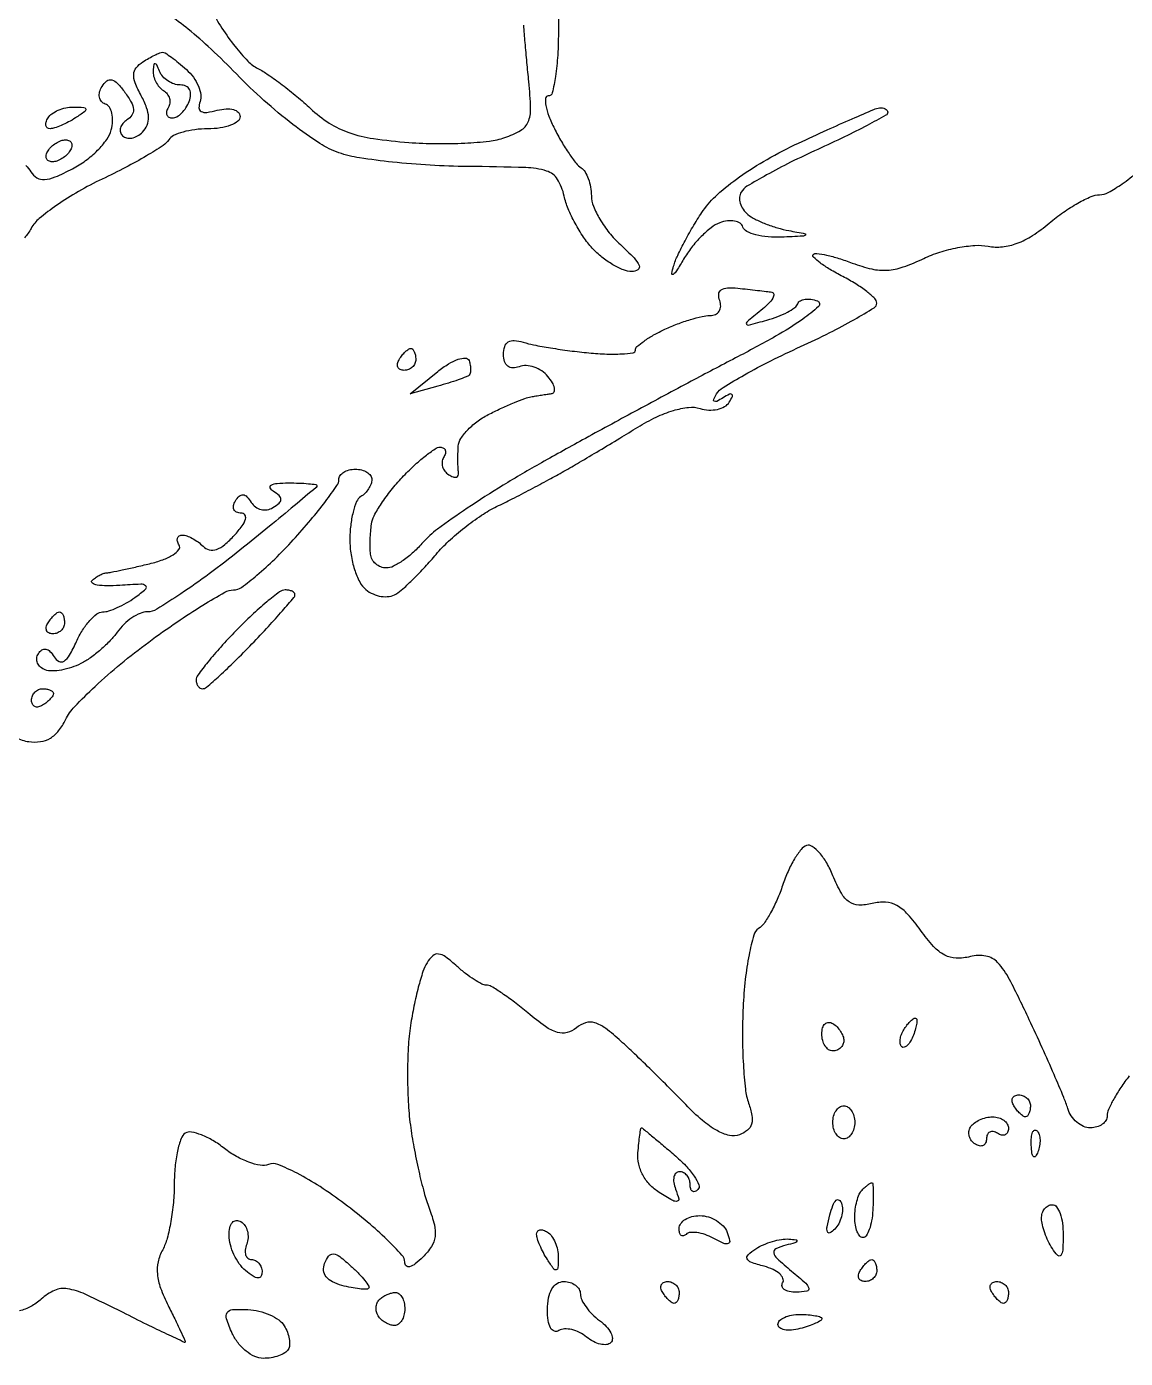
# Model space of a CAD drawing. Extents: x 0 to 102, y 0 to 135.
# Drawn here: x 29.15 to 37.62, y 46.61 to 56.88 of the extents above; entities that cross this region are included whole.
import ezdxf

# ---------------------------------------------------------------- set-up
doc = ezdxf.new("R2010")
doc.units = 0
doc.header["$MEASUREMENT"] = 0

msp = doc.modelspace()

# ---------------------------------------------------------------- linework, layer by layer
for points in [[(33.256031, 57.120013, 0.01551), (33.2478, 56.854737, -0.014361), (33.242171, 56.658784, -0.023558), (33.224853, 56.493747, -0.02012), (33.200405, 56.367906, -0.347749), (33.169684, 56.3436, 0.384915), (33.149082, 56.324981, 0.072095), (33.151461, 56.26954, 0.045471), (33.174641, 56.188224, 0.023544), (33.217341, 56.091482, 0.015837), (33.271308, 55.991371, 0.01793), (33.329446, 55.899037, 0.017399), (33.384019, 55.824594, 0.087683), (33.422357, 55.790389, -0.118846), (33.452777, 55.759678, -0.048603), (33.478322, 55.706378, -0.044466), (33.495736, 55.641161, -0.043039), (33.5016, 55.573168, 0.097306), (33.517137, 55.494087, 0.037352), (33.567357, 55.393402, 0.035226), (33.639793, 55.289266, 0.036317), (33.725454, 55.19746, -0.013033), (33.830483, 55.094906, -0.092893), (33.869619, 55.035946, -0.361354), (33.860001, 55.004037, -0.147182), (33.813349, 54.99, -0.09707), (33.749404, 55.002532, -0.037196), (33.667895, 55.043061, -0.03509), (33.583537, 55.101511, -0.036187), (33.509107, 55.170632, -0.038452), (33.441102, 55.255915, -0.025353), (33.375981, 55.363187, -0.025525), (33.322973, 55.474665, -0.044177), (33.292229, 55.572482, 0.084572), (33.240239, 55.700791, 0.182146), (33.157043, 55.764927, 0.067012), (32.995487, 55.791425, 0.004983), (32.547768, 55.799836, -0.012325), (32.259635, 55.809483, -0.011949), (31.969332, 55.833345, -0.01194), (31.715165, 55.866519, -0.042515), (31.5558, 55.90529, -0.06447), (31.408581, 55.976838, -0.018603), (31.202037, 56.123778, -0.018254), (30.977847, 56.309586, -0.017773), (30.765734, 56.512851, 0.0117), (30.570829, 56.704222, 0.018527), (30.394228, 56.857804, 0.013056), (30.245345, 56.971606, 0.303894)], [(30.566582, 57.015622, 0.022661), (30.654732, 56.865512, 0.023229), (30.755431, 56.725276, 0.023761), (30.853846, 56.612319, 0.083899), (30.930831, 56.5551, -0.03263), (31.010898, 56.507432, -0.011766), (31.11835, 56.429782, -0.011612), (31.232411, 56.338949, -0.013526), (31.336335, 56.247287, 0.045069), (31.481678, 56.134542, 0.05936), (31.632536, 56.061463, 0.04702), (31.822071, 56.015371, 0.017541), (32.094658, 55.985402, 0.015742), (32.309446, 55.976172, 0.01541), (32.525927, 55.980362, 0.015491), (32.715409, 55.995772, 0.054576), (32.834503, 56.02255, 0.048416), (32.956726, 56.078157, 0.161735), (33.014474, 56.143159, 0.110299), (33.033717, 56.245435, 0.016848), (33.019656, 56.453636, -0.002087), (33.005221, 56.60206, -0.00194), (32.991656, 56.754244, -0.001933), (32.980644, 56.88965, -0.006556)], [(29.14176, 55.80835, -0.067346), (29.182221, 55.759132, 0.118381), (29.228823, 55.712887, 0.155742), (29.286705, 55.698913, 0.083517), (29.369481, 55.71906, 0.017963), (29.50342, 55.782334, 0.040393), (29.603972, 55.845094, 0.037384), (29.695947, 55.924705, 0.039555), (29.766925, 56.008372, 0.092432), (29.801766, 56.082356, 0.052438), (29.811916, 56.149066, 0.069157), (29.806279, 56.210252, 0.085909), (29.786515, 56.256819, 0.1707), (29.755241, 56.281086, -0.137438), (29.725918, 56.300929, -0.130621), (29.710467, 56.333499, -0.109068), (29.711863, 56.3744, -0.075692), (29.730043, 56.417105, -0.088003), (29.767406, 56.458928, -0.235311), (29.805471, 56.466799, -0.142219), (29.849109, 56.440591, -0.029015), (29.90701, 56.370348, -0.032259), (29.955084, 56.294829, -0.107786), (29.97165, 56.238831, -0.165525), (29.960219, 56.195013, -0.108919), (29.922488, 56.158386, 0.077204), (29.890475, 56.130998, 0.110254), (29.872959, 56.098112, 0.130565), (29.872624, 56.065025, 0.134769), (29.88881, 56.03659, 0.14432), (29.919625, 56.019806, 0.099443), (29.959626, 56.019252, 0.08376), (30.002783, 56.03508, 0.066786), (30.042247, 56.065207, 0.09846), (30.077658, 56.118196, 0.107671), (30.088618, 56.179008, 0.08043), (30.073936, 56.252676, 0.033553), (30.032103, 56.345276, -0.026678), (29.985258, 56.445285, -0.109322), (29.974194, 56.510947, -0.160777), (29.993637, 56.561124, -0.079538), (30.045415, 56.606863, -0.012162), (30.091861, 56.634735, -0.014762), (30.136739, 56.658479, -0.013373), (30.175288, 56.676177, -0.092084), (30.195539, 56.680705, -0.154405), (30.216555, 56.674887, -0.012437), (30.264479, 56.642008, -0.015852), (30.32051, 56.59871, -0.011493), (30.380183, 56.547151, -0.052086), (30.43396, 56.487199, -0.055944), (30.472706, 56.418786, -0.062843), (30.491607, 56.352562, -0.130458), (30.485912, 56.299524, 0.095245), (30.477358, 56.251559, 0.279673), (30.494425, 56.224266, 0.151806), (30.538657, 56.21689, 0.029935), (30.618517, 56.23274, -0.045942), (30.687731, 56.244191, -0.085472), (30.74417, 56.23862, -0.129315), (30.780612, 56.217457, -0.199451), (30.7944, 56.184267, -0.234731), (30.776411, 56.14806, -0.071547), (30.721313, 56.11755, -0.054646), (30.640883, 56.096697, -0.03614), (30.545593, 56.0898, 0.031337), (30.446522, 56.083585, 0.037064), (30.354544, 56.064997, 0.040281), (30.281285, 56.037922, 0.146712), (30.244602, 56.005364, -0.111229), (30.201741, 55.961614, -0.010359), (30.072379, 55.881693, -0.012913), (29.911891, 55.792581, -0.009792), (29.731592, 55.702923, 0.019499), (29.548821, 55.607569, 0.021713), (29.380668, 55.501374, 0.02168), (29.246344, 55.399249, 0.096798), (29.184075, 55.322935, -0.065516), (29.13273, 55.251354, -0.02743)], [(29.065127, 51.399086, 0.082399), (29.165032, 51.367573, 0.070988), (29.255545, 51.367629, 0.098825), (29.331746, 51.394529, 0.091926), (29.395602, 51.450502, 0.054146), (29.449638, 51.536773, -0.077446), (29.51899, 51.63686, -0.014735), (29.676914, 51.793331, -0.015404), (29.87417, 51.966515, -0.013616), (30.089836, 52.13475, -0.008862), (30.306588, 52.28868, -0.012228), (30.506851, 52.418557, -0.008905), (30.677001, 52.518955, -0.129534), (30.743969, 52.5366, 0.159135), (30.804726, 52.55644, 0.016657), (30.924183, 52.650026, 0.019322), (31.061844, 52.774844, 0.014324), (31.204389, 52.922732, 0.009488), (31.33901, 53.076415, 0.013391), (31.452573, 53.218693, 0.009528), (31.54079, 53.340249, 0.153369), (31.5558, 53.388032, -0.157617), (31.565561, 53.418227, -0.097227), (31.593077, 53.443944, -0.079185), (31.634173, 53.461307, -0.060499), (31.6827, 53.4672, -0.06085), (31.731226, 53.461272, -0.079459), (31.772323, 53.443815, -0.097386), (31.799837, 53.417955, -0.156819), (31.8096, 53.387593, -0.089642), (31.803399, 53.353281, -0.053229), (31.784749, 53.316011, -0.051032), (31.757361, 53.281605, -0.06081), (31.725, 53.2557, 0.156712), (31.692309, 53.217383, 0.036683), (31.665251, 53.136303, 0.034318), (31.646615, 53.033978, 0.027894), (31.6404, 52.922666, 0.039517), (31.649501, 52.807689, 0.038325), (31.676588, 52.694354, 0.040902), (31.716268, 52.598633, 0.101179), (31.763594, 52.539676, 0.069135), (31.819043, 52.505322, 0.066527), (31.882483, 52.486821, 0.071109), (31.944357, 52.486268, 0.10552), (31.995227, 52.504452, 0.045225), (32.049911, 52.545505, 0.011362), (32.131, 52.622126, 0.011508), (32.22006, 52.714342, 0.011367), (32.305158, 52.810931, -0.031125), (32.401545, 52.91199, -0.019751), (32.525254, 53.017749, -0.019829), (32.65545, 53.112316, -0.034327), (32.771475, 53.178732, 0.005093), (32.891247, 53.238292, 0.00301), (33.033061, 53.311702, 0.003011), (33.173777, 53.386705, 0.00516), (33.2901, 53.451169, 0.003645), (33.409787, 53.52028, 0.001757), (33.562162, 53.610475, 0.001742), (33.720373, 53.705626, 0.002498), (33.859868, 53.79114, -0.027592), (34.000361, 53.867849, -0.038195), (34.134251, 53.91951, -0.044307), (34.251338, 53.943652, -0.105921), (34.339199, 53.935166, 0.063337), (34.40632, 53.922895, 0.067371), (34.47293, 53.92825, 0.075346), (34.528937, 53.949662, 0.126074), (34.565052, 53.98443, 0.025746), (34.58892, 54.027905, 0.372479), (34.5847, 54.04361, 0.274699), (34.565594, 54.044739, 0.019102), (34.5168, 54.0171, -0.019469), (34.46877, 53.989941, -0.257685), (34.449124, 53.990504, -0.386402), (34.444448, 54.005609, -0.029101), (34.466647, 54.046694, -0.11694), (34.517752, 54.097696, -0.009519), (34.681864, 54.194413, -0.012386), (34.884976, 54.302419, -0.009206), (35.114218, 54.4119, 0.009068), (35.339191, 54.519265, 0.014078), (35.528774, 54.620767, 0.008261), (35.680727, 54.711076, 0.260151), (35.7012, 54.747762, 0.204075), (35.686572, 54.78211, 0.025843), (35.624337, 54.836024, 0.026931), (35.53976, 54.89493, 0.019317), (35.439538, 54.951766, -0.014908), (35.341654, 55.006141, -0.026379), (35.2649, 55.05749, -0.026656), (35.212844, 55.100952, -0.424925), (35.212467, 55.121667, -0.236543), (35.238853, 55.130436, -0.017964), (35.315035, 55.116603, -0.021695), (35.408629, 55.091812, -0.014654), (35.513059, 55.055853, 0.033458), (35.662972, 55.010458, 0.072804), (35.782504, 55.00066, 0.068543), (35.9043, 55.025405, 0.026922), (36.063018, 55.090858, -0.035245), (36.187307, 55.139711, -0.028795), (36.325888, 55.174577, -0.029697), (36.457659, 55.19174, -0.064849), (36.559147, 55.185708, 0.073394), (36.669914, 55.181014, 0.064209), (36.782801, 55.207732, 0.053851), (36.901757, 55.267896, 0.030924), (37.031022, 55.363674, -0.022082), (37.13984, 55.44732, -0.024482), (37.25203, 55.518008, -0.024856), (37.35273, 55.56835, -0.103841), (37.418702, 55.5822, 0.127166), (37.485546, 55.59948, 0.02479), (37.592161, 55.665658, 0.024879), (37.711828, 55.757546, 0.020781)], [(37.647, 48.791115, 0.019049), (37.582229, 48.701985, 0.021832), (37.527502, 48.612054, 0.021604), (37.488157, 48.532604, 0.104532), (37.4778, 48.483606, -0.138967), (37.467813, 48.448368, -0.100056), (37.439743, 48.418344, -0.085601), (37.39776, 48.398127, -0.069611), (37.348245, 48.3912, -0.103826), (37.295366, 48.4023, -0.072624), (37.243568, 48.43469, -0.068865), (37.20068, 48.482664, -0.07457), (37.173826, 48.53925, 0.025094), (37.142617, 48.626253, 0.003541), (37.068144, 48.80158, 0.004031), (36.976795, 49.0079, 0.00342), (36.877059, 49.224388, 0.008704), (36.724731, 49.53499, 0.069593), (36.633278, 49.665192, 0.161439), (36.542547, 49.714687, 0.106696), (36.422839, 49.710697, -0.068922), (36.313747, 49.698838, -0.115102), (36.224902, 49.722334, -0.088005), (36.139962, 49.788707, -0.028299), (36.0396, 49.914, 0.028893), (35.941183, 50.036567, 0.08357), (35.856137, 50.103907, 0.111021), (35.768699, 50.129225, 0.076802), (35.665777, 50.119667, -0.065898), (35.562696, 50.107833, -0.151303), (35.489254, 50.131978, -0.112387), (35.428735, 50.19974, -0.028124), (35.363954, 50.334214, 0.032853), (35.315364, 50.432687, 0.048639), (35.259366, 50.510916, 0.060745), (35.204638, 50.559991, 0.235391), (35.160866, 50.566484, 0.146882), (35.118668, 50.537195, 0.032107), (35.067576, 50.463806, 0.030826), (35.017338, 50.367856, 0.025344), (34.975517, 50.260042, -0.022126), (34.933736, 50.150241, -0.024483), (34.883641, 50.048311, -0.024867), (34.832764, 49.966339, -0.103372), (34.790792, 49.926479, 0.189279), (34.752816, 49.875802, 0.018619), (34.717129, 49.724562, 0.021463), (34.688106, 49.534551, 0.015381), (34.671382, 49.320283, 0.012677), (34.666504, 49.096347, 0.01347), (34.673199, 48.87695, 0.013156), (34.688987, 48.688896, 0.05859), (34.713891, 48.581133, -0.039036), (34.73959, 48.486857, -0.117694), (34.736533, 48.42075, -0.151527), (34.705188, 48.373041, -0.080758), (34.643595, 48.337153, -0.151435), (34.565862, 48.33203, -0.069359), (34.470254, 48.369472, -0.049667), (34.357915, 48.448156, -0.02323), (34.22864, 48.57022, 0.004086), (34.106582, 48.694643, 0.002919), (33.968038, 48.831968, 0.002947), (33.834439, 48.961321, 0.006304), (33.729458, 49.059267, 0.021809), (33.610562, 49.158305, 0.089836), (33.527455, 49.200701, 0.147889), (33.457454, 49.200623, 0.09982), (33.386646, 49.162514, -0.108882), (33.314145, 49.125154, -0.139843), (33.239474, 49.126572, -0.081347), (33.147447, 49.172075, -0.019494), (33.012403, 49.276997, 0.011789), (32.9102, 49.358959, 0.015747), (32.813477, 49.428137, 0.012938), (32.730707, 49.480433, 0.13522), (32.692349, 49.491, -0.121143), (32.657295, 49.499619, -0.022013), (32.598966, 49.533502, -0.022557), (32.532776, 49.580294, -0.018775), (32.466747, 49.635686, 0.02225), (32.378534, 49.70865, 0.132029), (32.323546, 49.730871, 0.21587), (32.279421, 49.717042, 0.072198), (32.234942, 49.66399, 0.060619), (32.203672, 49.596252, 0.01362), (32.167989, 49.474075, 0.013931), (32.134358, 49.329828, 0.013088), (32.108023, 49.180904, 0.023643), (32.090759, 49.011517, 0.013125), (32.084933, 48.803876, 0.013066), (32.090067, 48.592877, 0.020542), (32.106639, 48.41235, 0.012398), (32.133829, 48.241041, 0.010015), (32.171242, 48.058569, 0.010151), (32.212582, 47.891497, 0.025557), (32.25129, 47.772289, -0.029994), (32.291782, 47.643715, -0.093432), (32.297096, 47.553456, -0.111608), (32.269105, 47.476729, -0.053373), (32.202867, 47.39461, -0.02732), (32.144848, 47.342607, -0.100408), (32.101252, 47.320132, -0.271113), (32.07513, 47.326903, -0.199499), (32.0634, 47.355131, 0.187939), (32.041675, 47.410887, 0.01434), (31.927005, 47.528726, 0.018144), (31.776953, 47.664113, 0.012772), (31.599077, 47.805686, 0.017429), (31.410654, 47.937896, 0.024899), (31.234159, 48.040645, 0.023633), (31.085948, 48.108646, 0.189549), (31.012277, 48.109253, -0.133409), (30.950218, 48.102954, -0.046109), (30.862303, 48.125989, -0.041868), (30.765444, 48.170656, -0.037703), (30.673716, 48.232225, 0.032079), (30.584724, 48.293419, 0.041913), (30.496017, 48.336759, 0.047627), (30.419622, 48.358356, 0.185562), (30.372217, 48.349405, 0.171215), (30.339087, 48.308274, 0.031076), (30.311891, 48.212549, 0.030291), (30.293056, 48.0913, 0.023391), (30.2868, 47.957645, -0.023082), (30.280241, 47.815636, -0.020592), (30.260585, 47.669265, -0.021102), (30.231919, 47.53916, -0.058148), (30.197557, 47.451925, 0.067687), (30.16268, 47.358195, 0.079925), (30.156866, 47.263857, 0.063864), (30.181475, 47.156588, 0.027425), (30.239857, 47.021489, -0.002295), (30.290275, 46.919251, -0.003558), (30.332759, 46.830498, -0.001125), (30.368799, 46.753361, -0.109138), (30.3714, 46.741587, -0.54866), (30.365608, 46.737897, -0.000837), (30.230732, 46.801087, -0.00431), (30.076177, 46.875446, -0.002531), (29.89253, 46.966916, 0.00777), (29.600116, 47.108756, 0.068379), (29.463078, 47.151079, 0.147293), (29.364878, 47.138292, 0.07856), (29.261439, 47.070704, -0.060611), (29.181645, 47.0144, -0.06734), (29.093407, 46.981294, -0.065357)]]:
    msp.add_lwpolyline(points, format="xyb")
for points in [[(30.173629, 56.53395, 0.013592), (30.152249, 56.583046, 0.263902), (30.139222, 56.592284, 0.400844), (30.129139, 56.584433, 0.020128), (30.124279, 56.538943, 0.078179), (30.128106, 56.49646, 0.057542), (30.144819, 56.452174, 0.05753), (30.171189, 56.412851, 0.078045), (30.20358, 56.385047, -0.090427), (30.232706, 56.358775, -0.095498), (30.250006, 56.324384, -0.099685), (30.252867, 56.287273, -0.108373), (30.240887, 56.253154, 0.078981), (30.228302, 56.223048, 0.156976), (30.230171, 56.197534, 0.184838), (30.245939, 56.180611, 0.114288), (30.272756, 56.1744, 0.132176), (30.307156, 56.183655, 0.062736), (30.343943, 56.211677, 0.055699), (30.377388, 56.252763, 0.051433), (30.401994, 56.3013, 0.074012), (30.413333, 56.35233, 0.142418), (30.404591, 56.392937, 0.16411), (30.376802, 56.418852, 0.106699), (30.333495, 56.4282, -0.08174), (30.285503, 56.436098, -0.064634), (30.238191, 56.459264, -0.0651), (30.198693, 56.49352, -0.085916)], [(29.509243, 56.257705, -0.012098), (29.58982, 56.255024, -0.343021), (29.604564, 56.242137, -0.295079), (29.596697, 56.22257, -0.010223), (29.5254, 56.1744, -0.021347), (29.471793, 56.142915, -0.021318), (29.415672, 56.116101, -0.021733), (29.364794, 56.096971, -0.074451), (29.330057, 56.091095, -0.157323), (29.308452, 56.097617, -0.195945), (29.297078, 56.115032, -0.128516), (29.298813, 56.14207, -0.058538), (29.3139, 56.1744, -0.101161), (29.344324, 56.206719, -0.052761), (29.39285, 56.233768, -0.049393), (29.450643, 56.251925, -0.053738)], [(35.72235, 56.250934, -0.063336), (35.746614, 56.250933, -0.089709), (35.767162, 56.244452, -0.113488), (35.780825, 56.232697, -0.159926), (35.7858, 56.217542, -0.273387), (35.772334, 56.194754, -0.003911), (35.627643, 56.116551, -0.009521), (35.453783, 56.028532, -0.005977), (35.247392, 55.931959, 0.008788), (35.037312, 55.832216, 0.011942), (34.851614, 55.73442, 0.008933), (34.701287, 55.647051, 0.118773), (34.656124, 55.602302, 0.126321), (34.643903, 55.563109, 0.08645), (34.649581, 55.51661, 0.077219), (34.671987, 55.470005, 0.070364), (34.708081, 55.430692, 0.055177), (34.763032, 55.394901, 0.02271), (34.844238, 55.358476, 0.022138), (34.935738, 55.326933, 0.026476), (35.0244, 55.305727, -0.003584), (35.148845, 55.281924, -0.618654), (35.151651, 55.271651, -0.171434), (35.130322, 55.262889, -0.001806), (34.968, 55.255321, -0.031728), (34.863243, 55.257464, -0.043051), (34.770038, 55.273458, -0.049796), (34.699764, 55.299548, -0.201159), (34.670286, 55.333242, 0.169089), (34.647404, 55.362923, 0.100456), (34.605464, 55.379615, 0.079131), (34.550684, 55.380745, 0.057335), (34.491482, 55.36551, 0.074307), (34.425174, 55.328006, 0.031066), (34.348149, 55.259738, 0.029883), (34.273384, 55.175132, 0.0341), (34.212761, 55.085719, -0.007982), (34.158804, 54.996436, -0.102147), (34.131927, 54.968335, -0.667243), (34.121402, 54.975122, -0.0303), (34.135354, 55.0323, -0.035028), (34.167397, 55.114926, -0.012615), (34.223988, 55.22767, -0.012442), (34.292417, 55.348493, -0.01444), (34.363609, 55.45979, -0.061738), (34.472649, 55.583794, -0.027569), (34.643167, 55.719188, -0.024783), (34.856463, 55.854824, -0.019614), (35.09922, 55.980474, -0.002954), (35.318266, 56.081595, -0.004271), (35.513132, 56.168159, -0.002256), (35.678858, 56.239203, -0.068615)], [(29.450786, 56.0052, -0.117858), (29.47883, 55.998496, -0.186277), (29.495176, 55.980349, -0.154201), (29.49679, 55.95295, -0.076764), (29.4831, 55.9206, -0.064269), (29.456827, 55.888238, -0.051777), (29.421322, 55.860851, -0.053414), (29.382442, 55.842221, -0.085235), (29.346214, 55.836, -0.117858), (29.31817, 55.842704, -0.186277), (29.301824, 55.860851, -0.154201), (29.30021, 55.88825, -0.076764), (29.3139, 55.9206, -0.064269), (29.340173, 55.952962, -0.051777), (29.375678, 55.980349, -0.053414), (29.414558, 55.998979, -0.085235)], [(34.629771, 54.862, -0.001086), (34.705722, 54.853701, -0.00105), (34.782494, 54.844981, -0.001037), (34.850044, 54.837023, -0.00386), (34.89252, 54.831597, -0.353224), (34.907581, 54.815653, -0.154948), (34.900511, 54.785408, -0.063741), (34.86553, 54.74074, -0.026187), (34.80792, 54.68952, 0.003182), (34.698802, 54.601144, 0.380926), (34.696216, 54.584676, 0.324331), (34.713132, 54.578088, 0.002799), (34.8552, 54.616102, 0.024922), (34.938121, 54.643295, 0.030437), (35.01239, 54.677139, 0.031587), (35.069723, 54.712414, 0.147627), (35.093316, 54.74263, -0.174785), (35.112945, 54.765199, -0.092693), (35.148531, 54.77715, -0.073088), (35.194508, 54.776838, -0.05348), (35.243908, 54.763721, -0.553789), (35.252276, 54.720878, -0.035963), (35.132446, 54.623916, -0.023647), (34.921589, 54.491391, -0.008754), (34.613084, 54.324323, 0.002549), (34.270489, 54.144256, 0.001497), (33.862446, 53.925558, 0.001497), (33.455825, 53.704477, 0.002555), (33.117654, 53.517046, 0.00945), (32.821488, 53.343474, 0.010673), (32.544039, 53.1655, 0.009978), (32.315004, 53.004859, 0.05593), (32.204956, 52.903696, -0.029314), (32.130878, 52.827957, -0.032214), (32.050637, 52.763932, -0.034066), (31.975715, 52.718924, -0.118766), (31.921244, 52.7058, -0.091625), (31.877853, 52.713819, -0.087734), (31.839451, 52.736864, -0.089595), (31.811895, 52.77118, -0.10118), (31.799576, 52.81155, -0.020703), (31.796941, 52.86113, -0.010556), (31.797528, 52.923513, -0.010469), (31.800844, 52.987902, -0.015439), (31.806678, 53.0442, -0.089749), (31.827384, 53.108145, -0.022826), (31.883464, 53.202164, -0.022525), (31.958475, 53.305366, -0.021108), (32.04403, 53.40375, -0.015483), (32.133758, 53.492846, -0.020366), (32.221233, 53.568059, -0.018285), (32.297368, 53.623907, -0.150193), (32.338021, 53.6364, -0.128972), (32.362142, 53.630073, -0.189546), (32.37582, 53.613266, -0.145911), (32.376295, 53.587783, -0.070733), (32.363113, 53.557646, 0.111063), (32.351302, 53.523426, 0.100026), (32.35461, 53.486036, 0.094717), (32.372582, 53.451219, 0.088188), (32.402516, 53.424457, 0.050857), (32.435496, 53.408447, 0.138153), (32.461161, 53.406499, 0.239748), (32.475641, 53.417957, 0.15184), (32.478478, 53.439762, -0.030378), (32.474473, 53.475604, -0.010065), (32.472865, 53.528515, -0.00998), (32.473435, 53.587373, -0.011179), (32.476382, 53.64397, -0.126341), (32.496574, 53.703758, -0.048254), (32.551798, 53.772963, -0.043861), (32.629295, 53.840007, -0.040926), (32.71905, 53.894265, -0.008474), (32.814324, 53.939699, -0.009296), (32.90821, 53.980442, -0.008807), (32.989613, 54.012318, -0.045361), (33.0363, 54.024986, -0.003011), (33.074062, 54.031401, -0.001962), (33.11773, 54.038373, -0.001973), (33.160378, 54.044839, -0.003765), (33.194709, 54.049641, 0.257744), (33.213894, 54.063805, 0.16012), (33.217125, 54.092333, 0.083692), (33.200957, 54.133803, 0.038513), (33.167373, 54.181271, 0.071608), (33.11968, 54.224393, 0.066075), (33.06048, 54.253736, 0.06997), (32.999221, 54.265422, 0.104173), (32.945515, 54.25682, -0.090862), (32.895525, 54.247456, -0.169699), (32.857057, 54.260728, -0.154645), (32.832906, 54.296373, -0.072286), (32.8248, 54.35215, -0.075577), (32.833984, 54.412565, -0.180251), (32.861335, 54.447922, -0.160187), (32.907821, 54.459201, -0.056987), (32.975753, 54.445891, 0.028785), (33.056993, 54.425167, 0.00789), (33.187128, 54.401964, 0.007948), (33.335738, 54.380298, 0.008212), (33.483353, 54.363629, 0.014493), (33.620143, 54.354444, 0.024236), (33.735429, 54.355644, 0.021426), (33.823065, 54.364589, 0.369092), (33.84066, 54.384688, -0.214412), (33.853379, 54.412107, -0.024874), (33.908015, 54.454887, -0.026369), (33.981755, 54.501306, -0.018584), (34.069026, 54.54585, -0.017715), (34.164942, 54.586329, -0.016987), (34.264825, 54.620536, -0.017198), (34.354892, 54.644649, -0.05686), (34.415817, 54.6516, 0.104725), (34.457849, 54.660501, 0.144954), (34.487022, 54.685337, 0.140716), (34.498492, 54.72268, 0.096505), (34.490772, 54.766603, -0.110501), (34.483539, 54.81569, -0.227692), (34.502428, 54.848562, -0.13998), (34.549862, 54.864457, -0.037976)], [(32.110693, 54.3978, -0.210953), (32.124959, 54.391501, -0.081139), (32.137041, 54.372949, -0.061769), (32.145264, 54.345589, -0.042167), (32.148, 54.3132, -0.105053), (32.141142, 54.28092, -0.099167), (32.121682, 54.253451, -0.09642), (32.092607, 54.23504, -0.093332), (32.058407, 54.2286, -0.108972), (32.028379, 54.235223, -0.182303), (32.010491, 54.253451, -0.161196), (32.007859, 54.280874, -0.082592), (32.0211, 54.3132, -0.029505), (32.043857, 54.345583, -0.035638), (32.068986, 54.372949, -0.038439), (32.092865, 54.392255, -0.151918)], [(32.558662, 54.303735, -0.03801), (32.56792, 54.26898, -0.046116), (32.571022, 54.235417, -0.052636), (32.568093, 54.207675, -0.160416), (32.558662, 54.191522, -0.08951), (32.537023, 54.178384, -0.007515), (32.475373, 54.155734, -0.009807), (32.40039, 54.131098, -0.007421), (32.3172, 54.106907), (32.1057, 54.048794), (32.3172, 54.21912, -0.030076), (32.400459, 54.278288, -0.05522), (32.475373, 54.314235, -0.086635), (32.531109, 54.323471, -0.316439)], [(31.166068, 53.36145, -0.00891), (31.250624, 53.359943, -0.014767), (31.321819, 53.355297, -0.008443), (31.379252, 53.348861, -0.377066), (31.3866, 53.340502, -0.221347), (31.380247, 53.326855, -0.00055), (31.212293, 53.18586, -0.003267), (31.020711, 53.027508, -0.002011), (30.793214, 52.843477, -0.009235), (30.557105, 52.661109, -0.012832), (30.338616, 52.507248, -0.009322), (30.152594, 52.388213, -0.138525), (30.078911, 52.3674, 0.101545), (30.024623, 52.35626, 0.046929), (29.96104, 52.321641, 0.04384), (29.89869, 52.271222, 0.046533), (29.847447, 52.211626, -0.03713), (29.792848, 52.145662, -0.022812), (29.719671, 52.076174, -0.02282), (29.640539, 52.0137, -0.037425), (29.5677, 51.969258, -0.038684), (29.495109, 51.938934, -0.036041), (29.416984, 51.919291, -0.038088), (29.344914, 51.912195, -0.091799), (29.292223, 51.920757, -0.090589), (29.255733, 51.941886, -0.116432), (29.232852, 51.973043, -0.125094), (29.22726, 52.009369, -0.114851), (29.239348, 52.045258, -0.102591), (29.26651, 52.073948, -0.20345), (29.296618, 52.080267, -0.152879), (29.328578, 52.062892, -0.054015), (29.360962, 52.021294, 0.131457), (29.398738, 51.98569, 0.280696), (29.437291, 51.987732, 0.115159), (29.479954, 52.034337, 0.021111), (29.533167, 52.139162, -0.032811), (29.580117, 52.226525, -0.040937), (29.63515, 52.300355, -0.045809), (29.689883, 52.352051, -0.167878), (29.73431, 52.3674, 0.078326), (29.782012, 52.374919, 0.026767), (29.847605, 52.400072, 0.025847), (29.918199, 52.436055, 0.027082), (29.983569, 52.478624, 0.017078), (30.067165, 52.544247, 0.474343), (30.066807, 52.56861, 0.181118), (30.029487, 52.580643, 0.005671), (29.866744, 52.57123, -0.017953), (29.767208, 52.567922, -0.042058), (29.693097, 52.574367, -0.097051), (29.655466, 52.588717, -0.482558), (29.653255, 52.608055, -0.040372), (29.678626, 52.629629, -0.032532), (29.708981, 52.648616, -0.033591), (29.739513, 52.662499, -0.06889), (29.7651, 52.668276, 0.028339), (29.800561, 52.673315, 0.002725), (29.885916, 52.690907, 0.003461), (29.98749, 52.713156, 0.002727), (30.097188, 52.73861, 0.029179), (30.199459, 52.76933, 0.052942), (30.277784, 52.80774, 0.080982), (30.322553, 52.847269, 0.320171), (30.324845, 52.881884, -0.07059), (30.311826, 52.911624, -0.145701), (30.312271, 52.936771, -0.189609), (30.325731, 52.953354, -0.129265), (30.349487, 52.9596, -0.088413), (30.383466, 52.953544, -0.036334), (30.426251, 52.934162, -0.03451), (30.470258, 52.90614, -0.037369), (30.508759, 52.873001, 0.140945), (30.557036, 52.846291, 0.141487), (30.612047, 52.849364, 0.090964), (30.675789, 52.88572, 0.033879), (30.750291, 52.957601, 0.024644), (30.80908, 53.029373, 0.085432), (30.835983, 53.08279, 0.234603), (30.83073, 53.114378, 0.240788), (30.802519, 53.1288, -0.103901), (30.767878, 53.136077, -0.17941), (30.746983, 53.156304, -0.165299), (30.743353, 53.186673, -0.086439), (30.757682, 53.222432, -0.064578), (30.788003, 53.259732, -0.21512), (30.817112, 53.269881, -0.186364), (30.847007, 53.255189, -0.048018), (30.880116, 53.211594, 0.097688), (30.912624, 53.176582, 0.097617), (30.955999, 53.156527, 0.098256), (31.0035, 53.154503, 0.100405), (31.047774, 53.170836, 0.040642), (31.09532, 53.205855, 0.216121), (31.108422, 53.234496, 0.217385), (31.095481, 53.263109, 0.041112), (31.0482, 53.298, -0.155899), (31.026716, 53.323101, -0.386591), (31.034111, 53.344061, -0.102721), (31.080418, 53.357834, -0.021098)], [(31.142448, 52.5366, 0.161873), (31.098846, 52.522104, 0.012245), (30.9997, 52.444132, 0.015879), (30.884327, 52.342398, 0.011386), (30.761748, 52.221817, 0.009735), (30.644617, 52.09643, 0.013816), (30.545814, 51.980138, 0.009815), (30.469019, 51.880577, 0.160708), (30.456, 51.841117, 0.07259), (30.459676, 51.815928, 0.087404), (30.470374, 51.794563, 0.100486), (30.486273, 51.78028, 0.133692), (30.504933, 51.7752, 0.180497), (30.535384, 51.786563, 0.005596), (30.636948, 51.876633, 0.010302), (30.754952, 51.988181, 0.006875), (30.885633, 52.120503, 0.004784), (31.012787, 52.255405, 0.007362), (31.119943, 52.374772, 0.003059), (31.208923, 52.478145, 0.177992), (31.2174, 52.501203, 0.200073), (31.211762, 52.514728, 0.085135), (31.195383, 52.526202, 0.065159), (31.171138, 52.533997, 0.045266)], [(29.403493, 52.3674, -0.210953), (29.417759, 52.361101, -0.081139), (29.429841, 52.342549, -0.061769), (29.438064, 52.315189, -0.042167), (29.4408, 52.2828, -0.105053), (29.433942, 52.25052, -0.099167), (29.414482, 52.223051, -0.09642), (29.385407, 52.20464, -0.093332), (29.351207, 52.1982, -0.108972), (29.321179, 52.204823, -0.182303), (29.303291, 52.223051, -0.161196), (29.300659, 52.250474, -0.082592), (29.3139, 52.2828, -0.029505), (29.336657, 52.315183, -0.035638), (29.361786, 52.342549, -0.038439), (29.385665, 52.361855, -0.151918)], [(29.2716, 51.7752, -0.042167), (29.303989, 51.772464, -0.061769), (29.331349, 51.764241, -0.081139), (29.349901, 51.752159, -0.210953), (29.3562, 51.737893, -0.151918), (29.350655, 51.720065, -0.038439), (29.331349, 51.696186, -0.035638), (29.303983, 51.671057, -0.029505), (29.2716, 51.6483, -0.082592), (29.239274, 51.635059, -0.161196), (29.211851, 51.637691, -0.182303), (29.193623, 51.655579, -0.108972), (29.187, 51.685607, -0.093332), (29.19344, 51.719807, -0.09642), (29.211851, 51.748882, -0.099167), (29.23932, 51.768342, -0.105053)], [(35.3628, 49.1949, -0.06081), (35.395161, 49.168995, -0.051032), (35.422549, 49.134589, -0.053229), (35.441199, 49.097319, -0.089642), (35.4474, 49.063007, -0.105429), (35.440923, 49.032633, -0.099231), (35.422549, 49.006785, -0.096318), (35.395095, 48.989459, -0.092995), (35.3628, 48.9834, -0.153634), (35.330535, 48.993554, -0.097988), (35.303051, 49.022144, -0.080552), (35.284506, 49.064862, -0.062283), (35.2782, 49.115293, -0.066118), (35.284398, 49.161961, -0.138808), (35.303051, 49.193083, -0.191142), (35.330682, 49.204032, -0.139169)], [(35.999638, 49.2372, -0.38326), (36.009556, 49.228289, -0.056204), (36.009395, 49.198851, -0.040274), (36.000933, 49.156729, -0.021914), (35.984193, 49.106651, -0.035865), (35.962091, 49.059471, -0.069269), (35.936969, 49.026295, -0.118528), (35.913162, 49.011751, -0.281567), (35.893777, 49.016423, -0.156651), (35.882441, 49.038487, -0.070517), (35.881682, 49.071404, -0.059701), (35.890876, 49.109467, -0.049364), (35.909221, 49.146971, -0.02576), (35.933112, 49.181515, -0.032473), (35.958784, 49.210695, -0.034154), (35.982714, 49.231519, -0.16338)], [(35.4474, 48.5604, -0.148195), (35.479663, 48.550623, -0.098894), (35.507149, 48.523123, -0.082425), (35.525681, 48.482014, -0.064853), (35.532, 48.4335, -0.064853), (35.525681, 48.384986, -0.082425), (35.507149, 48.343877, -0.098894), (35.479663, 48.316377, -0.148195), (35.4474, 48.3066, -0.148195), (35.415137, 48.316377, -0.098894), (35.387651, 48.343877, -0.082425), (35.369119, 48.384986, -0.064853), (35.3628, 48.4335, -0.064853), (35.369119, 48.482014, -0.082425), (35.387651, 48.523123, -0.098894), (35.415137, 48.550623, -0.148195)], [(36.796007, 48.645, -0.093332), (36.830207, 48.63856, -0.09642), (36.859282, 48.620149, -0.099167), (36.878742, 48.59268, -0.105053), (36.8856, 48.5604, -0.042167), (36.882864, 48.528011, -0.061769), (36.874641, 48.500651, -0.081139), (36.862559, 48.482099, -0.210953), (36.848293, 48.4758, -0.151918), (36.830465, 48.481345, -0.038439), (36.806586, 48.500651, -0.035638), (36.781457, 48.528017, -0.029505), (36.7587, 48.5604, -0.082592), (36.745459, 48.592726, -0.161196), (36.748091, 48.620149, -0.182303), (36.765979, 48.638377, -0.108972)], [(36.594493, 48.4758, -0.07183), (36.641079, 48.469073, -0.086957), (36.68059, 48.449482, -0.100396), (36.707004, 48.420373, -0.135004), (36.7164, 48.386207, -0.108972), (36.709777, 48.356179, -0.182303), (36.691549, 48.338291, -0.161196), (36.664126, 48.335659, -0.082592), (36.6318, 48.3489, 0.088621), (36.599499, 48.361681, 0.167455), (36.572051, 48.358042, 0.177706), (36.55375, 48.338609, 0.101261), (36.5472, 48.3066, -0.103494), (36.540522, 48.274681, -0.179156), (36.521943, 48.255408, -0.165631), (36.494055, 48.25202, -0.086767), (36.46122, 48.265153, -0.090427), (36.432094, 48.291425, -0.095498), (36.414794, 48.325816, -0.099685), (36.411933, 48.362927, -0.108373), (36.423913, 48.397046, -0.093559), (36.45146, 48.427206, -0.052935), (36.494098, 48.452666, -0.050295), (36.544251, 48.469958, -0.057944)], [(33.887593, 48.3912, -0.173184), (33.895043, 48.38854, -0.000662), (33.96628, 48.330074, -0.003277), (34.046844, 48.262883, -0.002042), (34.140452, 48.18311, -0.024992), (34.228945, 48.099031, -0.040858), (34.293914, 48.018578, -0.050486), (34.330051, 47.951918, -0.304215), (34.32281, 47.91521, -0.100293), (34.30002, 47.9001, -0.245271), (34.280569, 47.901962, -0.187727), (34.267258, 47.920485, -0.063084), (34.263, 47.9541, 0.081617), (34.256805, 47.991797, 0.09205), (34.238929, 48.023807, 0.100684), (34.21231, 48.045209, 0.119693), (34.181055, 48.0528, 0.198182), (34.154214, 48.041726, 0.143404), (34.13843, 48.013062, 0.094432), (34.137111, 47.969338, 0.052115), (34.151021, 47.917523, -0.025358), (34.175007, 47.844088, -0.438442), (34.162992, 47.824983, -0.179178), (34.128674, 47.83093, -0.008013), (34.023968, 47.89401, -0.064264), (33.951972, 47.953021, -0.066169), (33.898138, 48.027841, -0.068129), (33.866881, 48.112026, -0.075653), (33.860954, 48.198487, -0.005163), (33.867839, 48.272378, -0.008534), (33.875359, 48.334591, -0.002907), (33.882942, 48.387195, -0.371219)], [(36.936712, 48.368288, -0.126455), (36.953061, 48.340629, -0.060344), (36.959758, 48.299572, -0.05415), (36.956592, 48.252403, -0.051402), (36.943391, 48.206137, -0.054073), (36.924648, 48.170887, -0.470617), (36.90923, 48.169428, -0.168741), (36.897274, 48.194111, -0.018894), (36.892279, 48.25725, -0.028489), (36.893209, 48.316147, -0.077125), (36.902576, 48.356754, -0.208169), (36.918197, 48.372197, -0.296942)], [(35.66405, 47.9682, -0.39533), (35.671345, 47.961364, -0.007892), (35.674062, 47.906089, -0.01423), (35.674395, 47.837835, -0.008513), (35.6711, 47.75676, -0.028267), (35.661812, 47.675752, -0.043234), (35.643845, 47.607413, -0.052544), (35.620727, 47.55937, -0.259705), (35.59545, 47.54526, -0.223038), (35.571162, 47.556634, -0.076523), (35.550638, 47.590778, -0.058173), (35.536642, 47.640913, -0.039026), (35.532, 47.7003, -0.03271), (35.536159, 47.763814, -0.032464), (35.548567, 47.826407, -0.034257), (35.566694, 47.879486, -0.097261), (35.5884, 47.9118, -0.015777), (35.611405, 47.933398, -0.020418), (35.633887, 47.951632, -0.018597), (35.653451, 47.965116, -0.142518)], [(35.429445, 47.810566, -0.085105), (35.43696, 47.761486, -0.059552), (35.429313, 47.705936, -0.058506), (35.408482, 47.652649, -0.0741), (35.377051, 47.610211, -0.069225), (35.339901, 47.582135, -0.470166), (35.321214, 47.589384, -0.131195), (35.318775, 47.629412, -0.013933), (35.340061, 47.721181, -0.02593), (35.363173, 47.793926, -0.106885), (35.388051, 47.832533, -0.353106), (35.410527, 47.834936, -0.170804)], [(37.0548, 47.799, -0.242407), (37.087155, 47.782335, -0.069028), (37.114168, 47.730659, -0.052836), (37.132433, 47.655461, -0.03458), (37.138105, 47.56635, -0.011096), (37.134814, 47.447831, -0.155556), (37.120038, 47.408408, -0.461139), (37.096032, 47.407461, -0.043106), (37.0548, 47.4606, -0.032032), (37.023308, 47.516941, -0.025456), (36.996501, 47.581287, -0.026113), (36.977763, 47.643708, -0.056852), (36.971495, 47.69325, -0.078662), (36.977384, 47.733646, -0.091624), (36.995432, 47.767936, -0.102154), (37.022638, 47.79085, -0.124732)], [(30.800167, 47.668535, -0.109884), (30.831245, 47.638252, -0.081902), (30.85065, 47.594328, -0.076891), (30.855677, 47.543762, -0.078162), (30.845123, 47.494343, 0.060487), (30.83377, 47.449046, 0.106442), (30.837121, 47.410763, 0.150241), (30.854237, 47.38562, 0.170338), (30.881655, 47.376, -0.115131), (30.912913, 47.368706, -0.100417), (30.939529, 47.348106, -0.093486), (30.957392, 47.317304, -0.08498), (30.9636, 47.281041, -0.122183), (30.955001, 47.246378, -0.300026), (30.933029, 47.234331, -0.128583), (30.895177, 47.247602, -0.024942), (30.8367, 47.2914, -0.06509), (30.788121, 47.343748, -0.044406), (30.747077, 47.413907, -0.04445), (30.719114, 47.490101, -0.065817), (30.7098, 47.560552, -0.050285), (30.715975, 47.621799, -0.1246), (30.735406, 47.662137, -0.203213), (30.764852, 47.677206, -0.157693)], [(34.338549, 47.7144, -0.073766), (34.403467, 47.70477, -0.064262), (34.466179, 47.676548, -0.066864), (34.517293, 47.634811, -0.096827), (34.548145, 47.585542, -0.034423), (34.567677, 47.521857, -0.36456), (34.556255, 47.499393, -0.210116), (34.523194, 47.499822, -0.016053), (34.441419, 47.540266, 0.038301), (34.377713, 47.568321, 0.04888), (34.315429, 47.583602, 0.057328), (34.263303, 47.585081, 0.176613), (34.231823, 47.570423, -0.121201), (34.211539, 47.558149, -0.256938), (34.194093, 47.561686, -0.163966), (34.182136, 47.581512, -0.054473), (34.1784, 47.6157, -0.159384), (34.190713, 47.653346, -0.096866), (34.225444, 47.685407, -0.07858), (34.277304, 47.707057, -0.059732)], [(33.1632, 47.5875, -0.101161), (33.195519, 47.557076, -0.052761), (33.222568, 47.50855, -0.049393), (33.240725, 47.450757, -0.053738), (33.246505, 47.392157, -0.012098), (33.243824, 47.31158, -0.343021), (33.230937, 47.296836, -0.295079), (33.21137, 47.304703, -0.010223), (33.1632, 47.376, -0.021347), (33.131715, 47.429607, -0.021318), (33.104901, 47.485728, -0.021733), (33.085771, 47.536606, -0.074451), (33.079895, 47.571343, -0.157323), (33.086417, 47.592948, -0.195945), (33.103832, 47.604322, -0.128516), (33.13087, 47.602587, -0.058538)], [(35.0244, 47.534091, -0.015923), (35.079896, 47.528586, -0.508983), (35.085482, 47.518323, -0.212873), (35.070941, 47.505871, -0.008416), (35.001867, 47.486617, 0.04193), (34.92367, 47.459059, 0.353101), (34.907916, 47.42799, 0.157511), (34.93297, 47.384437, 0.010287), (35.044167, 47.287745, -0.007973), (35.154313, 47.192859, -0.153775), (35.177182, 47.154585, -0.436118), (35.162139, 47.132074, -0.035222), (35.082857, 47.125015, -0.047723), (35.027453, 47.129288, -0.105973), (34.988383, 47.145053, -0.186547), (34.97169, 47.169077, -0.200626), (34.976156, 47.197182, 0.242376), (34.978707, 47.229831, 0.112369), (34.953248, 47.265388, 0.073002), (34.902313, 47.298749, 0.041669), (34.833098, 47.32408, -0.016532), (34.732073, 47.355397, -0.203801), (34.702838, 47.381865, -0.331564), (34.709282, 47.412493, -0.035565), (34.7706, 47.459302, -0.042774), (34.828479, 47.490578, -0.030849), (34.8975, 47.515636, -0.031375), (34.966621, 47.531371, -0.057094)], [(31.651371, 47.323771, -0.015688), (31.710604, 47.266686, -0.025974), (31.756403, 47.214526, -0.024076), (31.787121, 47.171541, -0.353097), (31.785274, 47.154274, -0.206731), (31.766214, 47.146712, -0.01897), (31.714251, 47.15025, -0.022026), (31.650217, 47.159925, -0.015445), (31.57911, 47.176192, -0.054461), (31.506105, 47.204054, -0.107606), (31.458402, 47.243249, -0.138678), (31.438419, 47.291448, -0.12155), (31.445207, 47.345688, -0.0685), (31.476863, 47.403197, -0.265146), (31.512775, 47.41891, -0.140583), (31.562251, 47.398847, -0.017747)], [(35.663893, 47.376, -0.210953), (35.678159, 47.369701, -0.081139), (35.690241, 47.351149, -0.061769), (35.698464, 47.323789, -0.042167), (35.7012, 47.2914, -0.105053), (35.694342, 47.25912, -0.099167), (35.674882, 47.231651, -0.09642), (35.645807, 47.21324, -0.093332), (35.611607, 47.2068, -0.108972), (35.581579, 47.213423, -0.182303), (35.563691, 47.231651, -0.161196), (35.561059, 47.259074, -0.082592), (35.5743, 47.2914, -0.029505), (35.597057, 47.323783, -0.035638), (35.622186, 47.351149, -0.038439), (35.646065, 47.370455, -0.151918)], [(31.9929, 47.1222, -0.17482), (32.019802, 47.112497, -0.093122), (32.042691, 47.084923, -0.073362), (32.058181, 47.043849, -0.053595), (32.0634, 46.9953, -0.06085), (32.057472, 46.946774, -0.079459), (32.040015, 46.905677, -0.097386), (32.014155, 46.878163, -0.156819), (31.983793, 46.8684, -0.079017), (31.950009, 46.873772, -0.05339), (31.914354, 46.889785, -0.052641), (31.882301, 46.91335, -0.069632), (31.859193, 46.9412, -0.081757), (31.84607, 46.973086, -0.074868), (31.843308, 47.008507, -0.077739), (31.851025, 47.041944, -0.101199), (31.8683, 47.0681, -0.055296), (31.894182, 47.088813, -0.038722), (31.927217, 47.106308, -0.039128), (31.961955, 47.118261, -0.063383)], [(33.2901, 47.2068, -0.074385), (33.338587, 47.199546, -0.088423), (33.379723, 47.178476, -0.100649), (33.407222, 47.147148, -0.130683), (33.417, 47.110377, 0.114055), (33.427307, 47.065781, 0.042964), (33.460451, 47.010506, 0.039762), (33.508319, 46.954303, 0.038632), (33.564917, 46.905794, -0.045168), (33.617076, 46.859894, -0.071663), (33.651385, 46.811407, -0.101031), (33.663429, 46.768111, -0.217158), (33.651561, 46.736361, -0.172219), (33.61875, 46.720741, -0.08221), (33.571499, 46.72362, -0.066443), (33.517499, 46.743796, -0.050656), (33.46505, 46.779028, 0.056402), (33.410586, 46.814714, 0.060118), (33.350661, 46.836403, 0.067469), (33.294539, 46.841605, 0.128519), (33.251506, 46.82839, -0.224783), (33.216515, 46.824478, -0.187309), (33.187645, 46.848853, -0.091205), (33.168931, 46.905823, -0.033881), (33.1632, 46.990307, -0.045128), (33.171433, 47.081342, -0.087671), (33.196747, 47.149568, -0.119789), (33.237308, 47.191513, -0.141873)], [(34.088807, 47.2068, -0.093332), (34.123007, 47.20036, -0.09642), (34.152082, 47.181949, -0.099167), (34.171542, 47.15448, -0.105053), (34.1784, 47.1222, -0.042167), (34.175664, 47.089811, -0.061769), (34.167441, 47.062451, -0.081139), (34.155359, 47.043899, -0.210953), (34.141093, 47.0376, -0.151918), (34.123265, 47.043145, -0.038439), (34.099386, 47.062451, -0.035638), (34.074257, 47.089817, -0.029505), (34.0515, 47.1222, -0.082592), (34.038259, 47.154526, -0.161196), (34.040891, 47.181949, -0.182303), (34.058779, 47.200177, -0.108972)], [(36.626807, 47.2068, -0.093332), (36.661007, 47.20036, -0.09642), (36.690082, 47.181949, -0.099167), (36.709542, 47.15448, -0.105053), (36.7164, 47.1222, -0.042167), (36.713664, 47.089811, -0.061769), (36.705441, 47.062451, -0.081139), (36.693359, 47.043899, -0.210953), (36.679093, 47.0376, -0.151918), (36.661265, 47.043145, -0.038439), (36.637386, 47.062451, -0.035638), (36.612257, 47.089817, -0.029505), (36.5895, 47.1222, -0.082592), (36.576259, 47.154526, -0.161196), (36.578891, 47.181949, -0.182303), (36.596779, 47.200177, -0.108972)], [(30.854363, 46.990856, -0.04876), (30.939399, 46.978769, -0.045447), (31.022614, 46.950315, -0.048607), (31.092006, 46.91082, -0.101004), (31.134496, 46.865656, -0.047863), (31.158847, 46.816249, -0.050071), (31.17291, 46.763851, -0.055427), (31.175356, 46.716318, -0.124194), (31.164525, 46.682089, -0.123043), (31.137918, 46.656167, -0.047547), (31.09082, 46.634425, -0.043389), (31.032902, 46.61959, -0.041027), (30.972187, 46.6146, -0.109229), (30.908074, 46.628775, -0.061206), (30.840016, 46.671202, -0.056663), (30.778548, 46.733602, -0.059357), (30.733764, 46.807289, -0.022201), (30.688585, 46.919383, -0.234144), (30.694386, 46.966989, -0.239581), (30.735605, 46.990547, -0.023176)], [(35.109, 46.953, -0.018041), (35.173858, 46.950659, -0.029316), (35.228498, 46.943473, -0.029396), (35.268932, 46.933227, -0.326917), (35.2782, 46.920567, -0.269386), (35.269498, 46.905587, -0.023188), (35.228498, 46.884664, -0.025621), (35.173836, 46.863194, -0.016817), (35.109, 46.843887, -0.040966), (35.044169, 46.832499, -0.070464), (34.989503, 46.835163, -0.106581), (34.953128, 46.850617, -0.24384), (34.9398, 46.87632, -0.206609), (34.952453, 46.905633, -0.082769), (34.989503, 46.930475, -0.063112), (35.044227, 46.94737, -0.043375)]]:
    msp.add_lwpolyline(points, format="xyb", close=True)

doc.saveas('drawing.dxf')
